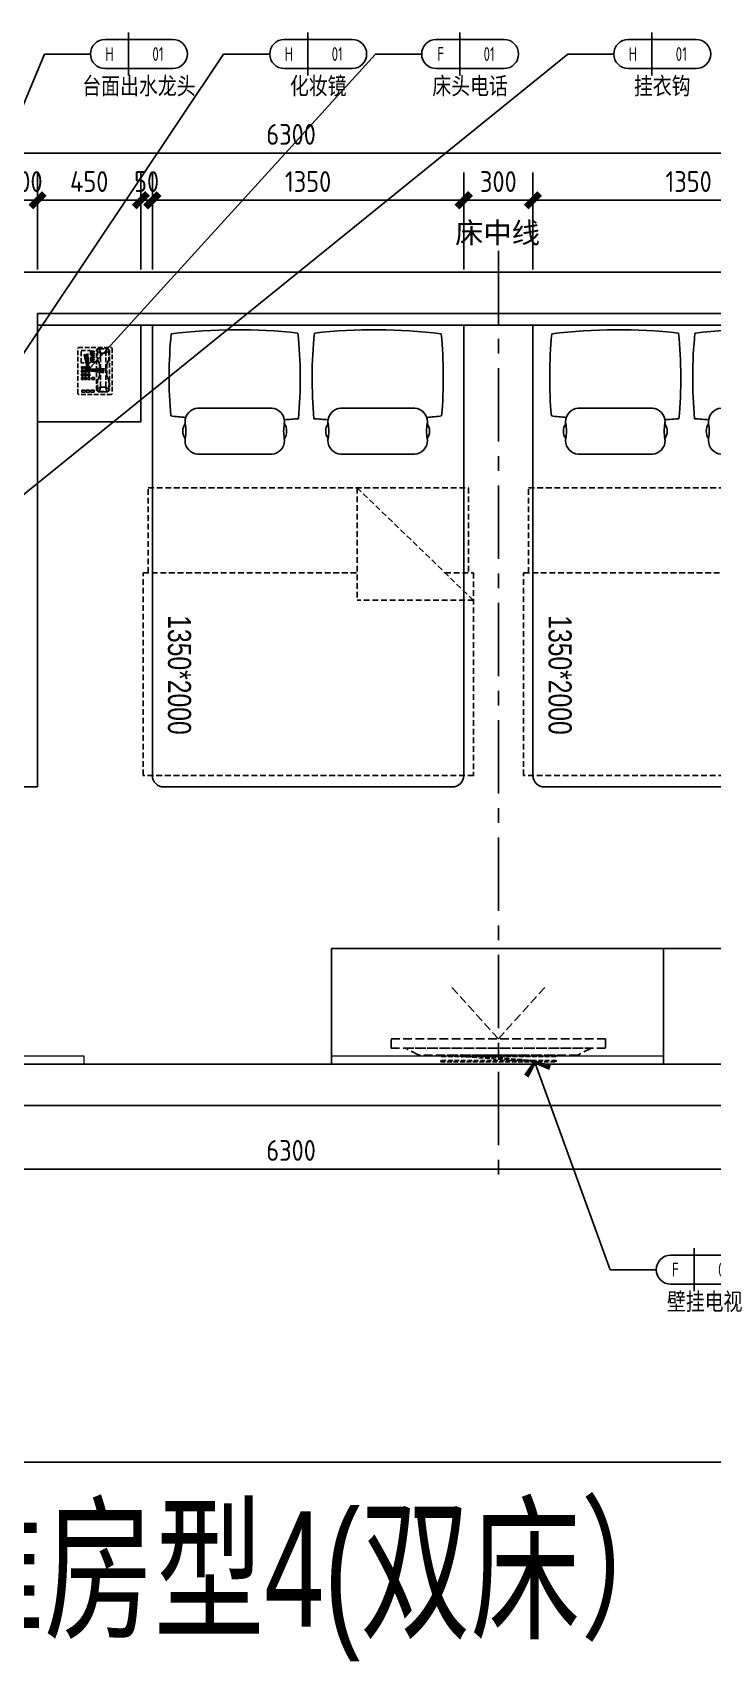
# Model space of a CAD drawing. Extents: x 220391 to 385981, y 332279 to 483868.
# Drawn here: x 237106 to 240054, y 467966 to 475021 of the extents above; entities that cross this region are included whole.
import ezdxf
from ezdxf.enums import TextEntityAlignment as Align

# ---------------------------------------------------------------- set-up
doc = ezdxf.new("R2010")
doc.units = 0
doc.header["$MEASUREMENT"] = 0
for name, pattern in [('CENTER', [50.8, 31.75, -6.35, 6.35, -6.35]), ('DOM-虚线', [0.35, 0.25, -0.1]), ('HIDDEN', [0.375, 0.25, -0.125, 0, 0])]:
    doc.linetypes.add(name, pattern=pattern)
for name, color, linetype in [('0-索引文字', 50, 'Continuous'), ('95B-标准层-基本线图$0$A_WALL_BRIK_砌块墙_', 4, 'Continuous'), ('EL-造型看线-特细(0.07)-DOM', 8, 'Continuous'), ('F-固定家具(0.25)-DOM', 2, 'Continuous'), ('F-活动家私(0.25)-DOM', 51, 'Continuous'), ('SH-文字', 50, 'Continuous'), ('墙体', 4, 'Continuous'), ('马桶', 2, 'Continuous')]:
    doc.layers.add(name, color=color, linetype=linetype)
doc.layers.add('卫生器具', color=7, linetype='Continuous', lineweight=15)
doc.styles.add('DOM-romans.shx', font='dim.shx')
doc.styles.add('MtXpl_', font='')
doc.styles.add('st', font='', dxfattribs={"width": 0.7})
doc.styles.add('家具平面底图$0$st', font='')
doc.styles.get('MtXpl_').set_extended_font_data('YouYuan')
doc.styles.get('st').set_extended_font_data('SimSun')
doc.styles.get('家具平面底图$0$st').set_extended_font_data('YouYuan')
doc.dimstyles.new('DOM_DIM_1 80', dxfattribs={"dimscale": 60, "dimtxt": 1.5, "dimasz": 0.8, "dimexe": 2, "dimexo": 1.5, "dimgap": 0.6, "dimtad": 1, "dimdec": 0, "dimrnd": 5, "dimzin": 12, "dimdsep": 46, "dimtxsty": 'DOM-romans.shx', "dimblk": 'DOM_Dimension_Tick', "dimcen": 0.125, "dimclrd": 44, "dimclre": 44, "dimclrt": 50, "dimadec": 0, "dimazin": 0, "dimtfac": 1, "dimtdec": 0, "dimtix": 1, "dimtmove": 2, "dimatfit": 3, "dimldrblk": 'DOM_Leader_Arrow', "dimfxl": 0, "dimtvp": 1, "dimtolj": 1, "dimtzin": 0, "dimarcsym": 0})

# ---------------------------------------------------------------- blocks, each defined once
blk = doc.blocks.new('ehrhhh')
at = {"color": 0}
blk.add_line((292356.6, 467829.6), (315961.1, 467829.6), dxfattribs=at)
blk = doc.blocks.new('ehrhhsss')
at = {"layer": 'F-活动家私(0.25)-DOM', "color": 8, "linetype": 'DOM-虚线', "ltscale": 80}
for p, q in [((301231.8, 416361.5), (301234.6, 416364.4)), ((301231.8, 416163.2), (301231.8, 416361.5)), ((301234.6, 416364.4), (301378.3, 416364.4)), ((301246.1, 416298.3), (301246.1, 416351.4)), ((301246.1, 416351.4), (301287.8, 416351.4)), ((301287.8, 416351.4), (301287.8, 416298.3)), ((301292.1, 416348.6), (301292.1, 416344.2)), ((301303.6, 416348.6), (301292.1, 416348.6)), ((301292.1, 416344.2), (301303.6, 416344.2)), ((301303.6, 416339.9), (301292.1, 416339.9)), ((301292.1, 416339.9), (301292.1, 416335.6)), ((301292.1, 416335.6), (301303.6, 416335.6)), ((301303.6, 416331.3), (301292.1, 416331.3)), ((301292.1, 416331.3), (301292.1, 416327)), ((301292.1, 416327), (301303.6, 416327)), ((301303.6, 416322.7), (301292.1, 416322.7)), ((301292.1, 416322.7), (301292.1, 416318.4)), ((301292.1, 416318.4), (301303.6, 416318.4)), ((301303.6, 416344.2), (301303.6, 416348.6)), ((301303.6, 416335.6), (301303.6, 416339.9)), ((301303.6, 416327), (301303.6, 416331.3)), ((301303.6, 416318.4), (301303.6, 416322.7)), ((301313.7, 416352.9), (301319.4, 416360)), ((301313.7, 416179), (301313.7, 416352.9)), ((301319.4, 416355.7), (301318, 416350)), ((301318, 416350), (301318, 416311.2)), ((301318, 416350), (301330.9, 416337.1)), ((301319.4, 416360), (301362.5, 416360)), ((301325.2, 416358.6), (301319.4, 416355.7)), ((301325.2, 416358.6), (301359.6, 416358.6)), ((301332.3, 416339.9), (301325.2, 416358.6)), ((301330.9, 416337.1), (301332.3, 416339.9)), ((301330.9, 416272.4), (301330.9, 416337.1)), ((301352.5, 416339.9), (301332.3, 416339.9)), ((301352.5, 416339.9), (301359.6, 416358.6)), ((301353.9, 416337.1), (301352.5, 416339.9)), ((301366.8, 416350), (301353.9, 416337.1)), ((301353.9, 416272.4), (301353.9, 416337.1)), ((301359.6, 416358.6), (301365.4, 416355.7)), ((301362.5, 416360), (301369.7, 416352.9)), ((301365.4, 416355.7), (301366.8, 416350)), ((301366.8, 416350), (301366.8, 416311.2)), ((301369.7, 416352.9), (301369.7, 416180.4)), ((301378.3, 416364.4), (301381.2, 416361.5)), ((301381.2, 416361.5), (301381.2, 416163.2)), ((301287.8, 416298.3), (301246.1, 416298.3)), ((301247.6, 416281), (301256.2, 416281)), ((301247.6, 416272.4), (301247.6, 416281)), ((301256.2, 416272.4), (301247.6, 416272.4)), ((301247.6, 416265.2), (301256.2, 416265.2)), ((301247.6, 416256.6), (301247.6, 416265.2)), ((301256.2, 416256.6), (301247.6, 416256.6)), ((301247.6, 416249.4), (301256.2, 416249.4)), ((301247.6, 416240.8), (301247.6, 416249.4)), ((301256.2, 416281), (301256.2, 416272.4)), ((301256.2, 416265.2), (301256.2, 416256.6)), ((301256.2, 416249.4), (301256.2, 416240.8)), ((301261.9, 416281), (301270.6, 416281)), ((301261.9, 416272.4), (301261.9, 416281)), ((301270.6, 416272.4), (301261.9, 416272.4)), ((301261.9, 416265.2), (301270.6, 416265.2)), ((301261.9, 416256.6), (301261.9, 416265.2)), ((301270.6, 416256.6), (301261.9, 416256.6)), ((301261.9, 416249.4), (301270.6, 416249.4)), ((301261.9, 416240.8), (301261.9, 416249.4)), ((301270.6, 416281), (301270.6, 416272.4)), ((301270.6, 416265.2), (301270.6, 416256.6)), ((301270.6, 416249.4), (301270.6, 416240.8)), ((301276.3, 416272.4), (301276.3, 416281)), ((301276.3, 416281), (301284.9, 416281)), ((301284.9, 416272.4), (301276.3, 416272.4)), ((301276.3, 416265.2), (301284.9, 416265.2)), ((301276.3, 416256.6), (301276.3, 416265.2)), ((301284.9, 416256.6), (301276.3, 416256.6)), ((301276.3, 416240.8), (301276.3, 416249.4)), ((301276.3, 416249.4), (301284.9, 416249.4)), ((301284.9, 416281), (301284.9, 416272.4)), ((301284.9, 416265.2), (301284.9, 416256.6)), ((301284.9, 416249.4), (301284.9, 416240.8)), ((301303.6, 416314.1), (301292.1, 416314.1)), ((301292.1, 416314.1), (301292.1, 416309.8)), ((301292.1, 416309.8), (301303.6, 416309.8)), ((301303.6, 416305.4), (301292.1, 416305.4)), ((301292.1, 416305.4), (301292.1, 416301.1)), ((301292.1, 416301.1), (301303.6, 416301.1)), ((301303.6, 416309.8), (301303.6, 416314.1)), ((301303.6, 416301.1), (301303.6, 416305.4)), ((301318, 416311.2), (301320.9, 416304)), ((301320.9, 416304), (301325.2, 416296.8)), ((301325.2, 416296.8), (301326.6, 416286.8)), ((301326.6, 416286.8), (301326.6, 416272.4)), ((301326.6, 416245.1), (301326.6, 416272.4)), ((301330.9, 416272.4), (301330.9, 416194.8)), ((301353.9, 416272.4), (301353.9, 416194.8)), ((301359.6, 416296.8), (301358.2, 416286.8)), ((301358.2, 416286.8), (301358.2, 416272.4)), ((301358.2, 416245.1), (301358.2, 416272.4)), ((301364, 416304), (301359.6, 416296.8)), ((301366.8, 416311.2), (301364, 416304)), ((301256.2, 416240.8), (301247.6, 416240.8)), ((301247.6, 416233.6), (301256.2, 416233.6)), ((301247.6, 416225), (301247.6, 416233.6)), ((301256.2, 416225), (301247.6, 416225)), ((301249, 416179), (301249, 416170.4)), ((301263.4, 416179), (301249, 416179)), ((301256.2, 416233.6), (301256.2, 416225)), ((301270.6, 416240.8), (301261.9, 416240.8)), ((301261.9, 416233.6), (301270.6, 416233.6)), ((301261.9, 416225), (301261.9, 416233.6)), ((301270.6, 416225), (301261.9, 416225)), ((301263.4, 416170.4), (301263.4, 416179)), ((301269.1, 416179), (301269.1, 416170.4)), ((301283.5, 416179), (301269.1, 416179)), ((301270.6, 416233.6), (301270.6, 416225)), ((301284.9, 416240.8), (301276.3, 416240.8)), ((301276.3, 416233.6), (301284.9, 416233.6)), ((301276.3, 416225), (301276.3, 416233.6)), ((301284.9, 416225), (301276.3, 416225)), ((301283.5, 416170.4), (301283.5, 416179)), ((301284.9, 416233.6), (301284.9, 416225)), ((301303.6, 416179), (301289.2, 416179)), ((301289.2, 416179), (301289.2, 416170.4)), ((301293.6, 416225), (301293.6, 416233.6)), ((301293.6, 416233.6), (301305, 416233.6)), ((301305, 416225), (301293.6, 416225)), ((301303.6, 416170.4), (301303.6, 416179)), ((301305, 416233.6), (301305, 416225)), ((301320.9, 416171.8), (301313.7, 416179)), ((301318, 416220.7), (301320.9, 416227.9)), ((301318, 416181.9), (301318, 416220.7)), ((301318, 416181.9), (301330.9, 416194.8)), ((301319.4, 416176.1), (301318, 416181.9)), ((301320.9, 416227.9), (301325.2, 416235)), ((301325.2, 416235), (301326.6, 416245.1)), ((301332.3, 416191.9), (301325.2, 416173.3)), ((301330.9, 416194.8), (301332.3, 416191.9)), ((301352.5, 416191.9), (301332.3, 416191.9)), ((301353.9, 416194.8), (301352.5, 416191.9)), ((301352.5, 416191.9), (301359.6, 416173.3)), ((301366.8, 416181.9), (301353.9, 416194.8)), ((301359.6, 416235), (301358.2, 416245.1)), ((301364, 416227.9), (301359.6, 416235)), ((301369.7, 416180.4), (301362.5, 416171.8)), ((301366.8, 416220.7), (301364, 416227.9)), ((301365.4, 416176.1), (301366.8, 416181.9)), ((301366.8, 416181.9), (301366.8, 416220.7)), ((301234.6, 416160.3), (301231.8, 416163.2)), ((301378.3, 416160.3), (301234.6, 416160.3)), ((301249, 416170.4), (301263.4, 416170.4)), ((301269.1, 416170.4), (301283.5, 416170.4)), ((301289.2, 416170.4), (301303.6, 416170.4)), ((301325.2, 416173.3), (301319.4, 416176.1)), ((301341.1, 416171.8), (301320.9, 416171.8)), ((301362.5, 416171.8), (301320.9, 416171.8)), ((301325.2, 416173.3), (301341, 416173.3)), ((301325.2, 416173.3), (301359.6, 416173.3)), ((301359.6, 416173.3), (301365.4, 416176.1)), ((301381.2, 416163.2), (301378.3, 416160.3))]:
    blk.add_line(p, q, dxfattribs=at)
blk = doc.blocks.new('A$C24FB7273')
at = {"color": 8, "linetype": 'HIDDEN', "ltscale": 100}
for p in [(-704.2, -212.5), (-1191.3, -717)]:
    blk.add_line(p, (-1191.3, -212.5), dxfattribs=at)
for points in [[(-1072.6, -594), (-1072.6, -717), (-1950, -717), (-1950, 715.5), (-1072.6, 715.5), (-1072.6, -212.5)], [(-1072.6, 693.8), (-704.2, 693.8), (-704.2, -695.4), (-1072.6, -695.4)], [(-704.2, -212.5), (-1191.3, -717)]]:
    blk.add_lwpolyline(points, dxfattribs=at)
blk.add_lwpolyline([(0, -675), (-1950, -675, -0.414214), (-2000, -625), (-2000, 625, -0.414214), (-1950, 675), (0, 675)], format="xyb", close=True)
at = {"color": 8}
for points in [[(-559, 157.2), (-559, 478.5, -0.392708), (-499.8, 533.5, -0.035252), (-491.5, 532.9, 0.092308), (-426.5, 532.9, -0.035252), (-418.1, 533.5, -0.392708), (-359, 478.5), (-359, 157.2, -0.392708), (-418.1, 102.3, -0.035252), (-426.5, 102.9, 0.092308), (-491.5, 102.9, -0.035252), (-499.8, 102.3, -0.392708), (-559, 157.2, 27.022466)], [(-426.5, 532.9, 0.307692), (-491.5, 532.9, -1.888889)], [(-426.5, 102.9, -0.307692), (-491.5, 102.9, 1.888889)], [(-559, -141.1), (-559, -462.4, 0.392708), (-499.8, -517.3, 0.035252), (-491.5, -516.7, -0.092308), (-426.5, -516.7, 0.035252), (-418.1, -517.3, 0.392708), (-359, -462.4), (-359, -141.1, 0.392708), (-418.1, -86.2, 0.035252), (-426.5, -86.7, -0.092308), (-491.5, -86.7, 0.035252), (-499.8, -86.2, 0.392708), (-559, -141.1, -27.022466)], [(-426.5, -86.7, 0.307692), (-491.5, -86.7, -1.888889)], [(-426.5, -516.7, -0.307692), (-491.5, -516.7, 1.888889)]]:
    blk.add_lwpolyline(points, format="xyb", dxfattribs=at)
for centre, radius, start, end in [((3293.2, 181.1), 3709.4, 173.5905, 174.59393), ((-224.7, -1310.4), 1912.9, 84.39105, 95.04685), ((-2294.8, 303.1), 2275.6, 353.45522, 7.32959), ((3293.2, 331.1), 3709.4, 183.52528, 184.47157), ((-229, 1946.7), 1912.9, 264.72401, 275.85099), ((3293.2, -314.9), 3709.4, 175.52843, 176.47472), ((-229, -1930.5), 1912.9, 84.14901, 95.27599), ((-2294.8, -287), 2275.6, 352.67041, 6.54478), ((3293.2, -164.9), 3709.4, 185.40607, 186.4095), ((-224.7, 1326.5), 1912.9, 264.95315, 275.60895)]:
    blk.add_arc(centre, radius, start, end, dxfattribs=at)
at = {"layer": 'F-活动家私(0.25)-DOM', "color": 8, "style": '家具平面底图$0$st', "width": 0.8}
blk.add_text('1350*2000', height=100, rotation=180, dxfattribs=at).set_placement((-1514.8, 557.2), align=Align.MIDDLE_CENTER)
blk = doc.blocks.new('dfsgdgfaag')
at = {"layer": 'EL-造型看线-特细(0.07)-DOM', "color": 250, "linetype": 'DOM-虚线', "ltscale": 80}
for p, q in [((-158.7, -6), (158.2, -30)), ((-158.2, 0), (158.7, -24))]:
    blk.add_line(p, q, dxfattribs=at)
for points in [[(-250, -6), (250, -6), (250, 0), (-250, 0)], [(250, -30), (-250, -30), (-250, -24), (250, -24)]]:
    blk.add_lwpolyline(points, close=True, dxfattribs=at)
for centre, radius in [((-158.4, -3), 5), ((-158.4, -3), 3), ((158.4, -27), 5), ((158.4, -27), 3)]:
    blk.add_circle(centre, radius, dxfattribs=at)
blk = doc.blocks.new('A$Cb127100c')
at = {"layer": 'F-固定家具(0.25)-DOM', "color": 8, "linetype": 'DOM-虚线', "ltscale": 150}
for q in [(-204.8, 226.9), (204.8, 226.9)]:
    blk.add_line((0, 0), q, dxfattribs=at)
for points in [[(-464.5, 0), (464.5, 0), (464.5, -40), (-464.5, -40)], [(-404.5, -40), (404.5, -40), (344.5, -70), (-344.5, -70)]]:
    blk.add_lwpolyline(points, close=True, dxfattribs=at)
at = {"layer": 'EL-造型看线-特细(0.07)-DOM', "color": 250, "rotation": 180}
blk.add_blockref('dfsgdgfaag', (0, -100), dxfattribs=at)
blk = doc.blocks.new('DOM_Dimension_Tick')
at = {"color": 0, "linetype": 'ByBlock'}
for p, q in [((-1.09, 0), (0, 0)), ((0, 0), (1.09, 0))]:
    blk.add_line(p, q, dxfattribs=at)
at = {"color": 0, "linetype": 'Continuous', "const_width": 0.608}
blk.add_lwpolyline([(-0.61, -0.61), (0.61, 0.61)], dxfattribs=at)
blk = doc.blocks.new('*D577')
at = {"color": 44, "lineweight": -2, "transparency": 16777216}
for p, q in [((237028.1, 473995.1), (237028.1, 474415.1)), ((237128, 473995.1), (237128, 474415.1)), ((236980.1, 474295.1), (236932.1, 474295.1)), ((237028.1, 474295.1), (237128, 474295.1)), ((237176, 474295.1), (237224, 474295.1))]:
    blk.add_line(p, q, dxfattribs=at)
at = {"layer": 'Defpoints', "color": 0, "transparency": 16777216}
for p in [(237128, 474295.1), (237028.1, 473803.9), (237128, 473803.9)]:
    blk.add_point(p, dxfattribs=at)
at = {"color": 44, "lineweight": -2, "transparency": 16777216, "xscale": 48, "yscale": 48, "zscale": 48}
blk.add_blockref('DOM_Dimension_Tick', (237028.1, 474295.1), dxfattribs=at)
at = {"color": 44, "lineweight": -2, "transparency": 16777216, "xscale": 48, "yscale": 48, "zscale": 48, "rotation": 180}
blk.add_blockref('DOM_Dimension_Tick', (237128, 474295.1), dxfattribs=at)
at = {"color": 50, "transparency": 16777216, "insert": (237078, 474376.1), "char_height": 90, "attachment_point": 5, "style": 'DOM-romans.shx'}
blk.add_mtext('\\A1;100', dxfattribs=at)
blk = doc.blocks.new('DOM_Leader_Arrow')
at = {"color": 0, "linetype": 'ByBlock'}
blk.add_line((0, 0), (-1.5, 0), dxfattribs=at)
for points in [[(-1.29, 1), (-0.89, 1.28), (-0.36, 0), (0, 0)], [(-1.29, -1), (-0.89, -1.28), (-0.36, 0), (0, 0)]]:
    blk.add_solid(points, dxfattribs=at)
blk = doc.blocks.new('*D578')
at = {"color": 44, "lineweight": -2, "transparency": 16777216}
for p, q in [((237128, 473995.1), (237128, 474415.1)), ((237575.8, 473995.1), (237575.8, 474415.1)), ((237176, 474295.1), (237527.8, 474295.1))]:
    blk.add_line(p, q, dxfattribs=at)
at = {"layer": 'Defpoints', "color": 0, "transparency": 16777216}
for p in [(237575.8, 474295.1), (237128, 473803.9), (237575.8, 473753.8)]:
    blk.add_point(p, dxfattribs=at)
at = {"color": 44, "lineweight": -2, "transparency": 16777216, "xscale": 48, "yscale": 48, "zscale": 48, "rotation": 180}
blk.add_blockref('DOM_Dimension_Tick', (237128, 474295.1), dxfattribs=at)
at = {"color": 44, "lineweight": -2, "transparency": 16777216, "xscale": 48, "yscale": 48, "zscale": 48}
blk.add_blockref('DOM_Dimension_Tick', (237575.8, 474295.1), dxfattribs=at)
at = {"color": 50, "transparency": 16777216, "insert": (237351.9, 474376.1), "char_height": 90, "attachment_point": 5, "style": 'DOM-romans.shx'}
blk.add_mtext('\\A1;450', dxfattribs=at)
blk = doc.blocks.new('*D579')
at = {"color": 44, "lineweight": -2, "transparency": 16777216}
for p, q in [((237625.8, 473995.1), (237625.8, 474415.1)), ((238975.8, 473995.1), (238975.8, 474415.1)), ((237673.8, 474295.1), (238927.8, 474295.1))]:
    blk.add_line(p, q, dxfattribs=at)
at = {"layer": 'Defpoints', "color": 0, "transparency": 16777216}
for p in [(238975.8, 474295.1), (237625.8, 473753.8), (238975.8, 473753.8)]:
    blk.add_point(p, dxfattribs=at)
at = {"color": 44, "lineweight": -2, "transparency": 16777216, "xscale": 48, "yscale": 48, "zscale": 48, "rotation": 180}
blk.add_blockref('DOM_Dimension_Tick', (237625.8, 474295.1), dxfattribs=at)
at = {"color": 44, "lineweight": -2, "transparency": 16777216, "xscale": 48, "yscale": 48, "zscale": 48}
blk.add_blockref('DOM_Dimension_Tick', (238975.8, 474295.1), dxfattribs=at)
at = {"color": 50, "transparency": 16777216, "insert": (238300.8, 474376.1), "char_height": 90, "attachment_point": 5, "style": 'DOM-romans.shx'}
blk.add_mtext('\\A1;1350', dxfattribs=at)
blk = doc.blocks.new('*D580')
at = {"color": 44, "lineweight": -2, "transparency": 16777216}
for p, q in [((238975.8, 473995.1), (238975.8, 474415.1)), ((239275.8, 473995.1), (239275.8, 474415.1)), ((238927.8, 474295.1), (238879.8, 474295.1)), ((238975.8, 474295.1), (239275.8, 474295.1)), ((239323.8, 474295.1), (239371.8, 474295.1))]:
    blk.add_line(p, q, dxfattribs=at)
at = {"layer": 'Defpoints', "color": 0, "transparency": 16777216}
for p in [(239275.8, 474295.1), (238975.8, 473753.8), (239275.8, 473753.8)]:
    blk.add_point(p, dxfattribs=at)
at = {"color": 44, "lineweight": -2, "transparency": 16777216, "xscale": 48, "yscale": 48, "zscale": 48}
blk.add_blockref('DOM_Dimension_Tick', (238975.8, 474295.1), dxfattribs=at)
at = {"color": 44, "lineweight": -2, "transparency": 16777216, "xscale": 48, "yscale": 48, "zscale": 48, "rotation": 180}
blk.add_blockref('DOM_Dimension_Tick', (239275.8, 474295.1), dxfattribs=at)
at = {"color": 50, "transparency": 16777216, "insert": (239125.8, 474376.1), "char_height": 90, "attachment_point": 5, "style": 'DOM-romans.shx'}
blk.add_mtext('\\A1;300', dxfattribs=at)
blk = doc.blocks.new('*D581')
at = {"color": 44, "lineweight": -2, "transparency": 16777216}
for p, q in [((239275.8, 473995.1), (239275.8, 474415.1)), ((240625.8, 473995.1), (240625.8, 474415.1)), ((239323.8, 474295.1), (240577.8, 474295.1))]:
    blk.add_line(p, q, dxfattribs=at)
at = {"layer": 'Defpoints', "color": 0, "transparency": 16777216}
for p in [(240625.8, 474295.1), (239275.8, 473753.8), (240625.8, 473753.8)]:
    blk.add_point(p, dxfattribs=at)
at = {"color": 44, "lineweight": -2, "transparency": 16777216, "xscale": 48, "yscale": 48, "zscale": 48, "rotation": 180}
blk.add_blockref('DOM_Dimension_Tick', (239275.8, 474295.1), dxfattribs=at)
at = {"color": 44, "lineweight": -2, "transparency": 16777216, "xscale": 48, "yscale": 48, "zscale": 48}
blk.add_blockref('DOM_Dimension_Tick', (240625.8, 474295.1), dxfattribs=at)
at = {"color": 50, "transparency": 16777216, "insert": (239950.8, 474376.1), "char_height": 90, "attachment_point": 5, "style": 'DOM-romans.shx'}
blk.add_mtext('\\A1;1350', dxfattribs=at)
blk = doc.blocks.new('*D584')
at = {"color": 44, "lineweight": -2, "transparency": 16777216}
for p, q in [((235078.1, 474210.4), (235078.1, 474619.4)), ((241376.5, 474210.4), (241376.5, 474619.4)), ((241328.5, 474499.4), (235126.1, 474499.4))]:
    blk.add_line(p, q, dxfattribs=at)
at = {"layer": 'Defpoints', "color": 0, "transparency": 16777216}
for p in [(235078.1, 474499.4), (235078.1, 474120.4), (241376.5, 474120.4)]:
    blk.add_point(p, dxfattribs=at)
at = {"color": 44, "lineweight": -2, "transparency": 16777216, "xscale": 48, "yscale": 48, "zscale": 48, "rotation": 180}
blk.add_blockref('DOM_Dimension_Tick', (235078.1, 474499.4), dxfattribs=at)
at = {"color": 44, "lineweight": -2, "transparency": 16777216, "xscale": 48, "yscale": 48, "zscale": 48}
blk.add_blockref('DOM_Dimension_Tick', (241376.5, 474499.4), dxfattribs=at)
at = {"color": 50, "transparency": 16777216, "insert": (238227.3, 474580.4), "char_height": 90, "attachment_point": 5, "style": 'DOM-romans.shx'}
blk.add_mtext('\\A1;6300', dxfattribs=at)
blk = doc.blocks.new('*D590')
at = {"color": 44, "lineweight": -2, "transparency": 16777216}
for p, q in [((235078.1, 470398.5), (235078.1, 469978.5)), ((241376.5, 470398.5), (241376.5, 469978.5)), ((235126.1, 470098.5), (241328.5, 470098.5))]:
    blk.add_line(p, q, dxfattribs=at)
at = {"layer": 'Defpoints', "color": 0, "transparency": 16777216}
for p in [(235078.1, 470553.9), (241376.5, 470553.9), (241376.5, 470098.5)]:
    blk.add_point(p, dxfattribs=at)
at = {"color": 44, "lineweight": -2, "transparency": 16777216, "xscale": 48, "yscale": 48, "zscale": 48, "rotation": 180}
blk.add_blockref('DOM_Dimension_Tick', (235078.1, 470098.5), dxfattribs=at)
at = {"color": 44, "lineweight": -2, "transparency": 16777216, "xscale": 48, "yscale": 48, "zscale": 48}
blk.add_blockref('DOM_Dimension_Tick', (241376.5, 470098.5), dxfattribs=at)
at = {"color": 50, "transparency": 16777216, "insert": (238227.3, 470179.5), "char_height": 90, "attachment_point": 5, "style": 'DOM-romans.shx'}
blk.add_mtext('\\A1;6300', dxfattribs=at)
blk = doc.blocks.new('*D795')
at = {"color": 44, "lineweight": -2, "transparency": 16777216}
for p, q in [((237575.8, 473995.1), (237575.8, 474415.1)), ((237625.8, 473995.1), (237625.8, 474415.1)), ((237527.8, 474295.1), (237479.8, 474295.1)), ((237625.8, 474295.1), (237575.8, 474295.1)), ((237673.8, 474295.1), (237721.8, 474295.1))]:
    blk.add_line(p, q, dxfattribs=at)
at = {"layer": 'Defpoints', "color": 0, "transparency": 16777216}
for p in [(237575.8, 474295.1), (237575.8, 473753.8), (237625.8, 473773)]:
    blk.add_point(p, dxfattribs=at)
at = {"color": 44, "lineweight": -2, "transparency": 16777216, "xscale": 48, "yscale": 48, "zscale": 48}
blk.add_blockref('DOM_Dimension_Tick', (237575.8, 474295.1), dxfattribs=at)
at = {"color": 44, "lineweight": -2, "transparency": 16777216, "xscale": 48, "yscale": 48, "zscale": 48, "rotation": 180}
blk.add_blockref('DOM_Dimension_Tick', (237625.8, 474295.1), dxfattribs=at)
at = {"color": 50, "transparency": 16777216, "insert": (237600.8, 474376.1), "char_height": 90, "attachment_point": 5, "style": 'DOM-romans.shx'}
blk.add_mtext('\\A1;50', dxfattribs=at)
blk = doc.blocks.new('DOM-立面家具标注符号-002')
blk.add_line((0, 3.1), (0, -3.1))
at = {"color": 150}
blk.add_lwpolyline([(-3.4, 2.1, 1), (-3.4, -2.1), (6.4, -2.1, 1), (6.4, 2.1)], format="xyb", close=True, dxfattribs=at)
at = {"style": 'st', "width": 0.8, "flags": 4}
blk.add_attdef('ITEM6', text='', height=2.5, dxfattribs=at).set_placement((-6, 0), align=Align.MIDDLE_RIGHT)
at = {"style": 'DOM-romans.shx', "width": 0.8}
for tag, flags, p in [('NUM1', 12, (-2.75, 0)), ('NUM2', 4, (4.25, 0)), ('NUM4', 4, (1.5, -4.6)), ('NUM5', 4, (1.5, -7.6))]:
    blk.add_attdef(tag, text='', height=2, dxfattribs=dict(at, flags=flags)).set_placement(p, align=Align.MIDDLE)
at = {"style": 'st', "width": 0.8, "flags": 4}
blk.add_attdef('NUM3', text='', height=2.5, dxfattribs=at).set_placement((9, 0), align=Align.MIDDLE_LEFT)
blk.add_attdef('NUM7', text='', height=2.5, dxfattribs=at).set_placement((1.5, -10.85), align=Align.MIDDLE_CENTER)

msp = doc.modelspace()

# ---------------------------------------------------------------- linework, layer by layer
at = {"color": 8, "linetype": 'CENTER', "ltscale": 10}
msp.add_line((239125.8, 474075.3), (239125.8, 470062.9), dxfattribs=at)
at = {"color": 2, "elevation": 0}
for points in [[(237128, 473753.9), (241376.5, 473753.8), (241376.5, 473803.9), (237128, 473803.9)], [(237128.1, 473335.8), (237575.8, 473335.8), (237575.8, 473753.8), (237128, 473753.9)]]:
    msp.add_lwpolyline(points, close=True, dxfattribs=at)
at = {"layer": '95B-标准层-基本线图$0$A_WALL_BRIK_砌块墙_'}
for p, q in [((237128.1, 471753.9), (237128.1, 473803.9)), ((236928.1, 471753.9), (237128.1, 471753.9))]:
    msp.add_line(p, q, dxfattribs=at)
at = {"layer": '卫生器具', "color": 1, "ltscale": 10}
for points in [[(236628.1, 470589.9), (237328.1, 470589.9), (237328.1, 470553.9), (236628.1, 470553.9)], [(238403.1, 470589.9), (239841.4, 470589.9), (239841.4, 470553.9), (238403.1, 470553.9)]]:
    msp.add_lwpolyline(points, close=True, dxfattribs=at)
at = {"layer": '墙体', "color": 4}
msp.add_line((237128.1, 473803.9), (241376.5, 473803.9), dxfattribs=at)
at = {"layer": '墙体'}
for p, q in [((241011.5, 470553.9), (235078.1, 470553.9)), ((241376.5, 470553.9), (235078.1, 470553.9)), ((241556.5, 470373.9), (234898.1, 470373.9))]:
    msp.add_line(p, q, dxfattribs=at)
msp.add_lwpolyline([(234898.1, 471513.9), (234898.1, 473983.9), (241556.5, 473983.9)], dxfattribs=at)
at = {"layer": '马桶', "color": 2}
for p, q in [((239841.4, 471053.9), (238403.1, 471053.9)), ((238403.1, 471053.9), (238403.1, 470553.9)), ((239841.4, 471053.9), (239841.4, 470553.9))]:
    msp.add_line(p, q, dxfattribs=at)
msp.add_lwpolyline([(239841.4, 471053.9), (241126.5, 471053.9), (241126.5, 470553.9), (239841.4, 470553.9)], close=True, dxfattribs=at)

# ---------------------------------------------------------------- block references
at = {"color": 4}
for name, p in [('ehrhhh', (-71965.3, 1000)), ('ehrhhsss', (-63929.7, 57293.3, -1044096.2))]:
    msp.add_blockref(name, p, dxfattribs=at)
at = {"color": 1}
msp.add_blockref('A$Cb127100c', (239125.8, 470662.9), dxfattribs=at)
at = {"layer": '0-索引文字'}
ref = msp.add_blockref('DOM-立面家具标注符号-002', (237522.4, 474928.4), dxfattribs=dict(at, xscale=30, yscale=30, zscale=30))
ref.add_attrib('NUM1', 'H', dxfattribs={"layer": '0', "height": 60, "style": 'DOM-romans.shx', "width": 0.8}).set_placement((237439.9, 474928.4), align=Align.MIDDLE)
ref.add_attrib('NUM2', '01', dxfattribs={"layer": '0', "height": 60, "style": 'DOM-romans.shx', "width": 0.8}).set_placement((237649.9, 474928.4), align=Align.MIDDLE)
ref.add_attrib('NUM7', '台面出水龙头', dxfattribs={"layer": '0', "height": 75, "style": 'st', "width": 0.8}).set_placement((237567.4, 474790.4), align=Align.MIDDLE_CENTER)
ref = msp.add_blockref('DOM-立面家具标注符号-002', (238299.8, 474928.4), dxfattribs=dict(at, xscale=30, yscale=30, zscale=30))
ref.add_attrib('NUM1', 'H', dxfattribs={"layer": '0', "height": 60, "style": 'DOM-romans.shx', "width": 0.8}).set_placement((238217.3, 474928.4), align=Align.MIDDLE)
ref.add_attrib('NUM2', '01', dxfattribs={"layer": '0', "height": 60, "style": 'DOM-romans.shx', "width": 0.8}).set_placement((238427.3, 474928.4), align=Align.MIDDLE)
ref.add_attrib('NUM7', '化妆镜', dxfattribs={"layer": '0', "height": 75, "style": 'st', "width": 0.8}).set_placement((238344.8, 474790.4), align=Align.MIDDLE_CENTER)
ref = msp.add_blockref('DOM-立面家具标注符号-002', (238958.4, 474928.4, -1044096.2), dxfattribs=dict(at, xscale=30, yscale=30, zscale=30))
ref.add_attrib('NUM1', 'F', dxfattribs={"layer": '0', "height": 60, "style": 'DOM-romans.shx', "width": 0.8}).set_placement((238875.9, 474928.4, -1044096.2), align=Align.MIDDLE)
ref.add_attrib('NUM2', '01', dxfattribs={"layer": '0', "height": 60, "style": 'DOM-romans.shx', "width": 0.8}).set_placement((239085.9, 474928.4, -1044096.2), align=Align.MIDDLE)
ref.add_attrib('NUM7', '床头电话', dxfattribs={"layer": '0', "height": 75, "style": 'st', "width": 0.8}).set_placement((239003.4, 474790.4, -1044096.2), align=Align.MIDDLE_CENTER)
ref = msp.add_blockref('DOM-立面家具标注符号-002', (239791.5, 474928.4), dxfattribs=dict(at, xscale=30, yscale=30, zscale=30))
ref.add_attrib('NUM1', 'H', dxfattribs={"layer": '0', "height": 60, "style": 'DOM-romans.shx', "width": 0.8}).set_placement((239709, 474928.4), align=Align.MIDDLE)
ref.add_attrib('NUM2', '01', dxfattribs={"layer": '0', "height": 60, "style": 'DOM-romans.shx', "width": 0.8}).set_placement((239919, 474928.4), align=Align.MIDDLE)
ref.add_attrib('NUM7', '挂衣钩', dxfattribs={"layer": '0', "height": 75, "style": 'st', "width": 0.8}).set_placement((239836.5, 474790.4), align=Align.MIDDLE_CENTER)
ref = msp.add_blockref('DOM-立面家具标注符号-002', (239975.5, 469663), dxfattribs=dict(at, xscale=30, yscale=30, zscale=30))
ref.add_attrib('NUM1', 'F', dxfattribs={"layer": '0', "height": 60, "style": 'DOM-romans.shx', "width": 0.8}).set_placement((239893, 469663), align=Align.MIDDLE)
ref.add_attrib('NUM2', '01', dxfattribs={"layer": '0', "height": 60, "style": 'DOM-romans.shx', "width": 0.8}).set_placement((240103, 469663), align=Align.MIDDLE)
ref.add_attrib('NUM7', '壁挂电视', dxfattribs={"layer": '0', "height": 75, "style": 'st', "width": 0.8}).set_placement((240020.5, 469525), align=Align.MIDDLE_CENTER)
at = {"layer": 'F-活动家私(0.25)-DOM', "extrusion": (0, 0, -1), "xscale": -1, "zscale": -1, "rotation": 270}
for p in [(-238300.8, 473753.8), (-239950.8, 473753.8)]:
    msp.add_blockref('A$C24FB7273', p, dxfattribs=at)

# ---------------------------------------------------------------- texts
at = {"color": 50, "insert": (239122.2, 474149.1), "char_height": 90, "attachment_point": 5, "style": 'DOM-romans.shx'}
msp.add_mtext('\\A1;{\\fSimSun|b0|i0|c134|p2;床中线}', dxfattribs=at)
at = {"layer": 'SH-文字', "color": 50, "style": 'MtXpl_', "width": 0.7}
msp.add_text('标准房型4(双床）', height=500, dxfattribs=at).set_placement((236201.4, 468116.8))

# ---------------------------------------------------------------- dimensions: what is measured, and where the dimension line sits
at = {"color": 4}
for base, p1, p2, picture, middle in [((235078.1, 474499.4), (241376.5, 474120.4), (235078.1, 474120.4), '*D584', (238227.3, 474580.4)), ((237128, 474295.1), (237028.1, 473803.9), (237128, 473803.9), '*D577', (237078, 474376.1)), ((237575.8, 474295.1), (237128, 473803.9), (237575.8, 473753.8), '*D578', (237351.9, 474376.1)), ((237575.8, 474295.1), (237625.8, 473773), (237575.8, 473753.8), '*D795', (237600.8, 474376.1)), ((238975.8, 474295.1), (237625.8, 473753.8), (238975.8, 473753.8), '*D579', (238300.8, 474376.1)), ((239275.8, 474295.1), (238975.8, 473753.8), (239275.8, 473753.8), '*D580', (239125.8, 474376.1)), ((240625.8, 474295.1), (239275.8, 473753.8), (240625.8, 473753.8), '*D581', (239950.8, 474376.1)), ((241376.5, 470098.5), (235078.1, 470553.9), (241376.5, 470553.9), '*D590', (238227.3, 470179.5))]:
    dim = msp.add_linear_dim(base=base, p1=p1, p2=p2, dimstyle='DOM_DIM_1 80', dxfattribs=at)
    dim.commit()
    dim.dimension.update_dxf_attribs({"geometry": picture, "text_midpoint": middle})

# ---------------------------------------------------------------- leaders
for points in [[(236607.1, 473608.9), (237157.4, 474928.4), (237357.4, 474928.4)], [(236967.2, 473482), (237934.8, 474928.4), (238134.8, 474928.4)], [(236963.1, 472936.6), (239426.5, 474928.4), (239626.5, 474928.4)], [(237342.6, 473554.7, -1044096.2), (238593.4, 474928.4, -1044096.2), (238793.4, 474928.4, -1044096.2)], [(239280.8, 470569.5), (239610.5, 469663), (239810.5, 469663)]]:
    msp.add_leader(points, dimstyle='DOM_DIM_1 80', override={"dimgap": 0.6, "dimtad": 0}, dxfattribs=at)

doc.saveas('drawing.dxf')
